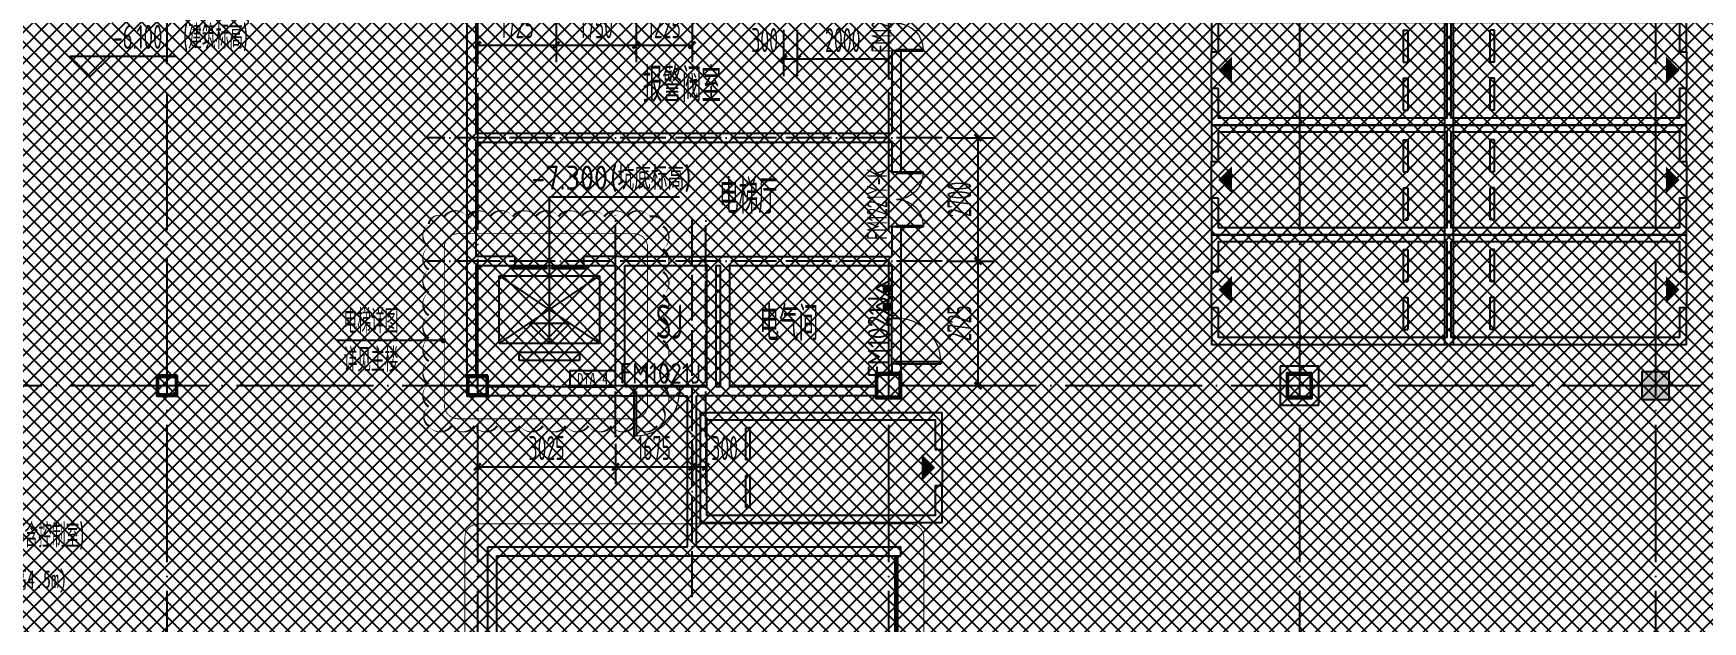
# Model space of a CAD drawing. Extents: x -473190 to 2138458, y -81875 to 2633646.
# Drawn here: x 503612 to 540167, y 84030 to 96898 of the extents above; entities that cross this region are included whole.
import ezdxf
from ezdxf.enums import TextEntityAlignment as Align

# ---------------------------------------------------------------- set-up
doc = ezdxf.new("R2010")
doc.units = 0
doc.header["$LTSCALE"] = 1000
doc.linetypes.add('DASH', pattern=[0.35, 0.25, -0.1])
doc.linetypes.add('DOTE', pattern=[2.42, 2, -0.2, 0.02, -0.2])
for name, color, linetype in [('00-停车位', 67, 'Continuous'), ('A-COLUMN', 2, 'Continuous'), ('A-DIM_ELEV', 3, 'Continuous'), ('A-EVTR', 3, 'Continuous'), ('A-ROOM_NAME', 23, 'Continuous'), ('A-WALL', 2, 'Continuous'), ('A-WINDOW', 4, 'Continuous'), ('DIM_ELEV', 3, 'Continuous'), ('DIM_LEAD', 3, 'Continuous'), ('DOOR_FIRE', 4, 'Continuous'), ('DOOR_FIRE_TEXT', 7, 'Continuous'), ('DOTE', 1, 'DOTE'), ('PUB_DIM', 3, 'Continuous'), ('PUB_HATCH', 8, 'Continuous'), ('PUB_TEXT', 7, 'Continuous'), ('RF-QT', 30, 'Continuous'), ('SPACE', 7, 'Continuous'), ('SRC-03F$0$A-SYMB-NUMB-T', 4, 'Continuous'), ('SRC-03F$0$A-WALL', 7, 'Continuous'), ('W-EQUIP_灭火器', 7, 'Continuous'), ('WINDOW', 4, 'Continuous'), ('WINDOW_TEXT', 7, 'Continuous'), ('索引线', 252, 'Continuous')]:
    doc.layers.add(name, color=color, linetype=linetype)
doc.layers.add('A-2F-WALL$0$A-PUB_TEXT', color=7, linetype='Continuous', lineweight=15)
doc.layers.add('钢柱', color=51, linetype='Continuous', lineweight=35)
doc.styles.add('8B2_01', font='simhei.ttf', dxfattribs={"width": 0.8})
doc.styles.add('8B2_02', font='tssdeng.shx', dxfattribs={"width": 0.6, "bigfont": 'TSSDCHN.shx'})
doc.styles.add('_TCH_DIM_T3', font='tssdeng.shx', dxfattribs={"width": 0.564706, "bigfont": '@@@tssdchn.shx'})
doc.styles.add('_TCH_WINDOW', font='tssdeng.shx', dxfattribs={"width": 0.8, "height": 3.5, "bigfont": 'tssdchn.shx'})
doc.styles.add('SRC-03F$0$ECADI-TXT', font='simplex.shx', dxfattribs={"bigfont": 'hztxt.shx'})
doc.styles.get("Standard").update_dxf_attribs({"font": 'gbenor.shx', "bigfont": 'gbcbig.shx'})
doc.styles.add('黑体', font='simhei.ttf', dxfattribs={"width": 0.65})
doc.dimstyles.new('_TCH_ARCH&&150', dxfattribs={"dimtxt": 525, "dimasz": 150, "dimexe": 375, "dimexo": 450, "dimgap": 150, "dimtad": 1, "dimdec": 0, "dimzin": 0, "dimdsep": 46, "dimtxsty": '_TCH_DIM_T3', "dimblk": 'ARCHTICK', "dimcen": 0.09, "dimclrt": 7, "dimazin": 2, "dimtfac": 1, "dimtdec": 0, "dimtix": 1, "dimtmove": 2, "dimatfit": 3, "dimfxl": 0, "dimtolj": 1, "dimtzin": 0, "dimarcsym": 0})

# ---------------------------------------------------------------- blocks, each defined once
blk = doc.blocks.new('车位2400x5300')
at = {"layer": '00-停车位', "color": 251}
for p, q in [((-875, -1000), (-175, -1000)), ((-875, -1100), (-875, -1000)), ((-175, -1100), (-175, -1000)), ((175, -1000), (875, -1000)), ((175, -1100), (175, -1000)), ((875, -1100), (875, -1000)), ((-875, -1100), (-175, -1100)), ((175, -1100), (875, -1100)), ((400, -5300), (-400, -5300))]:
    blk.add_line(p, q, dxfattribs=at)
blk.add_lwpolyline([(400, -5150), (400, -5300), (1200, -5300), (1200, 0), (-1200, 0), (-1200, -5300), (-400, -5300), (-400, -5150), (-1050, -5150), (-1050, -150), (1050, -150), (1050, -5150), (400, -5150)], dxfattribs=at)
blk.add_lwpolyline([(0, -5150, 0, 600, 0), (0, -4850, 600, 600, 0)], format="xyseb", dxfattribs=at)
blk = doc.blocks.new('_ArchTick')
at = {"color": 0, "linetype": 'ByBlock', "const_width": 0.4}
blk.add_lwpolyline([(-0.5, -0.5), (0.5, 0.5)], dxfattribs=at)
blk = doc.blocks.new('*D5300')
at = {"layer": 'Defpoints', "color": 0, "transparency": 16777216}
for p in [(82484, -87186), (82784, -87186), (82784, -88270)]:
    blk.add_point(p, dxfattribs=at)
at = {"layer": 'PUB_DIM', "color": 0, "lineweight": -2, "transparency": 16777216}
for p, q in [((82484, -87636), (82484, -88645)), ((82784, -87636), (82784, -88645)), ((82484, -88270), (82784, -88270))]:
    blk.add_line(p, q, dxfattribs=at)
at = {"layer": 'PUB_DIM', "color": 0, "lineweight": -2, "transparency": 16777216, "xscale": 150, "yscale": 150, "zscale": 150, "rotation": 180}
blk.add_blockref('_ArchTick', (82484, -88270), dxfattribs=at)
at = {"layer": 'PUB_DIM', "color": 0, "lineweight": -2, "transparency": 16777216, "xscale": 150, "yscale": 150, "zscale": 150}
blk.add_blockref('_ArchTick', (82784, -88270), dxfattribs=at)
at = {"layer": 'PUB_DIM', "color": 7, "transparency": 16777216, "insert": (82072, -87858), "char_height": 525, "attachment_point": 5, "style": '_TCH_DIM_T3'}
blk.add_mtext('\\A1;300', dxfattribs=at)
blk = doc.blocks.new('*D5301')
at = {"layer": 'Defpoints', "color": 0, "transparency": 16777216}
for p in [(82784, -87186), (84784, -87186), (84784, -88270)]:
    blk.add_point(p, dxfattribs=at)
at = {"layer": 'PUB_DIM', "color": 0, "lineweight": -2, "transparency": 16777216}
for p, q in [((82784, -87636), (82784, -88645)), ((84784, -87636), (84784, -88645)), ((82784, -88270), (84784, -88270))]:
    blk.add_line(p, q, dxfattribs=at)
at = {"layer": 'PUB_DIM', "color": 0, "lineweight": -2, "transparency": 16777216, "xscale": 150, "yscale": 150, "zscale": 150, "rotation": 180}
blk.add_blockref('_ArchTick', (82784, -88270), dxfattribs=at)
at = {"layer": 'PUB_DIM', "color": 0, "lineweight": -2, "transparency": 16777216, "xscale": 150, "yscale": 150, "zscale": 150}
blk.add_blockref('_ArchTick', (84784, -88270), dxfattribs=at)
at = {"layer": 'PUB_DIM', "color": 7, "transparency": 16777216, "insert": (83784, -87858), "char_height": 525, "attachment_point": 5, "style": '_TCH_DIM_T3'}
blk.add_mtext('\\A1;2000', dxfattribs=at)
blk = doc.blocks.new('A$C00330F2E')
at = {"layer": 'A-COLUMN'}
for p, q in [((58875, -62900), (58025, -62900)), ((58025, -62900), (58025, -63750)), ((58875, -63750), (58875, -62900)), ((58025, -63750), (58875, -63750))]:
    blk.add_line(p, q, dxfattribs=at)
at = {"layer": '钢柱', "color": 4, "lineweight": 35}
for points in [[(33875, -63100), (33425, -63100), (33425, -63550), (33875, -63550)], [(33845, -63520), (33455, -63520), (33455, -63130), (33845, -63130)], [(40675, -63100), (40225, -63100), (40225, -63550), (40675, -63550)], [(40645, -63520), (40255, -63520), (40255, -63130), (40645, -63130)], [(49725, -63050), (49175, -63050), (49175, -63600), (49725, -63600)], [(49695, -63570), (49205, -63570), (49205, -63080), (49695, -63080)], [(58725, -63050), (58175, -63050), (58175, -63600), (58725, -63600)], [(58695, -63570), (58205, -63570), (58205, -63080), (58695, -63080)]]:
    blk.add_lwpolyline(points, close=True, dxfattribs=at)
blk = doc.blocks.new('A$C4F5A101F')
at = {"layer": 'DOTE', "color": 16, "linetype": 'DOTE', "ltscale": 1.5}
for p, q in [((-223139.7, 16373.7), (-223139.7, -213765.2)), ((-216339.7, 16373.7), (-216339.7, -213765.2)), ((-207339.7, 16373.7), (-207339.7, -213765.2)), ((-198339.7, 16373.7), (-198339.7, -213765.2)), ((-297848.4, -66257.4), (-173939.7, -66257.4))]:
    blk.add_line(p, q, dxfattribs=at)
at = {"layer": 'DOTE', "color": 127, "linetype": 'DOTE', "ltscale": 1.5}
blk.add_line((-190539.7, 16373.7), (-190539.7, -213765.2), dxfattribs=at)
blk = doc.blocks.new('*D5507')
at = {"layer": 'Defpoints', "color": 0, "transparency": 16777216}
for p in [(41325, -40575), (43050, -40575), (43050, -41850)]:
    blk.add_point(p, dxfattribs=at)
at = {"layer": 'PUB_DIM', "color": 0, "lineweight": -2, "transparency": 16777216}
for p, q in [((41325, -41025), (41325, -42225)), ((43050, -41025), (43050, -42225)), ((41325, -41850), (43050, -41850))]:
    blk.add_line(p, q, dxfattribs=at)
at = {"layer": 'PUB_DIM', "color": 0, "lineweight": -2, "transparency": 16777216, "xscale": 150, "yscale": 150, "zscale": 150, "rotation": 180}
blk.add_blockref('_ArchTick', (41325, -41850), dxfattribs=at)
at = {"layer": 'PUB_DIM', "color": 0, "lineweight": -2, "transparency": 16777216, "xscale": 150, "yscale": 150, "zscale": 150}
blk.add_blockref('_ArchTick', (43050, -41850), dxfattribs=at)
at = {"layer": 'PUB_DIM', "color": 7, "transparency": 16777216, "insert": (42188, -41437), "char_height": 525, "attachment_point": 5, "style": '_TCH_DIM_T3'}
blk.add_mtext('\\A1;1725', dxfattribs=at)
blk = doc.blocks.new('*D5508')
at = {"layer": 'Defpoints', "color": 0, "transparency": 16777216}
for p in [(43050, -40575), (44800, -40575), (44800, -41850)]:
    blk.add_point(p, dxfattribs=at)
at = {"layer": 'PUB_DIM', "color": 0, "lineweight": -2, "transparency": 16777216}
for p, q in [((43050, -41025), (43050, -42225)), ((44800, -41025), (44800, -42225)), ((43050, -41850), (44800, -41850))]:
    blk.add_line(p, q, dxfattribs=at)
at = {"layer": 'PUB_DIM', "color": 0, "lineweight": -2, "transparency": 16777216, "xscale": 150, "yscale": 150, "zscale": 150, "rotation": 180}
blk.add_blockref('_ArchTick', (43050, -41850), dxfattribs=at)
at = {"layer": 'PUB_DIM', "color": 0, "lineweight": -2, "transparency": 16777216, "xscale": 150, "yscale": 150, "zscale": 150}
blk.add_blockref('_ArchTick', (44800, -41850), dxfattribs=at)
at = {"layer": 'PUB_DIM', "color": 7, "transparency": 16777216, "insert": (43925, -41437), "char_height": 525, "attachment_point": 5, "style": '_TCH_DIM_T3'}
blk.add_mtext('\\A1;1750', dxfattribs=at)
blk = doc.blocks.new('*D5509')
at = {"layer": 'Defpoints', "color": 0, "transparency": 16777216}
for p in [(44800, -40575), (46025, -40575), (46025, -41850)]:
    blk.add_point(p, dxfattribs=at)
at = {"layer": 'PUB_DIM', "color": 0, "lineweight": -2, "transparency": 16777216}
for p, q in [((44800, -41025), (44800, -42225)), ((46025, -41025), (46025, -42225)), ((44800, -41850), (46025, -41850))]:
    blk.add_line(p, q, dxfattribs=at)
at = {"layer": 'PUB_DIM', "color": 0, "lineweight": -2, "transparency": 16777216, "xscale": 150, "yscale": 150, "zscale": 150, "rotation": 180}
blk.add_blockref('_ArchTick', (44800, -41850), dxfattribs=at)
at = {"layer": 'PUB_DIM', "color": 0, "lineweight": -2, "transparency": 16777216, "xscale": 150, "yscale": 150, "zscale": 150}
blk.add_blockref('_ArchTick', (46025, -41850), dxfattribs=at)
at = {"layer": 'PUB_DIM', "color": 7, "transparency": 16777216, "insert": (45412, -41437), "char_height": 525, "attachment_point": 5, "style": '_TCH_DIM_T3'}
blk.add_mtext('\\A1;1225', dxfattribs=at)
blk = doc.blocks.new('*D5513')
at = {"layer": 'Defpoints', "color": 0, "transparency": 16777216}
for p in [(51149, -46575), (52288, -46575), (51149, -49300)]:
    blk.add_point(p, dxfattribs=at)
at = {"layer": 'PUB_DIM', "color": 0, "lineweight": -2, "transparency": 16777216}
for p, q in [((51599, -46575), (52663, -46575)), ((52288, -49300), (52288, -46575)), ((51599, -49300), (52663, -49300))]:
    blk.add_line(p, q, dxfattribs=at)
at = {"layer": 'PUB_DIM', "color": 0, "lineweight": -2, "transparency": 16777216, "xscale": 150, "yscale": 150, "zscale": 150}
for p, rotation in [((52288, -46575), 90), ((52288, -49300), 270)]:
    blk.add_blockref('_ArchTick', p, dxfattribs=dict(at, rotation=rotation))
at = {"layer": 'PUB_DIM', "color": 7, "transparency": 16777216, "insert": (51875, -47937), "char_height": 525, "attachment_point": 5, "rotation": 90, "style": '_TCH_DIM_T3'}
blk.add_mtext('\\A1;2725', dxfattribs=at)
blk = doc.blocks.new('*D5514')
at = {"layer": 'Defpoints', "color": 0, "transparency": 16777216}
for p in [(51149, -43875), (52288, -43875), (51149, -46575)]:
    blk.add_point(p, dxfattribs=at)
at = {"layer": 'PUB_DIM', "color": 0, "lineweight": -2, "transparency": 16777216}
for p, q in [((51599, -43875), (52663, -43875)), ((52288, -46575), (52288, -43875)), ((51599, -46575), (52663, -46575))]:
    blk.add_line(p, q, dxfattribs=at)
at = {"layer": 'PUB_DIM', "color": 0, "lineweight": -2, "transparency": 16777216, "xscale": 150, "yscale": 150, "zscale": 150}
for p, rotation in [((52288, -43875), 90), ((52288, -46575), 270)]:
    blk.add_blockref('_ArchTick', p, dxfattribs=dict(at, rotation=rotation))
at = {"layer": 'PUB_DIM', "color": 7, "transparency": 16777216, "insert": (51875, -45225), "char_height": 525, "attachment_point": 5, "rotation": 90, "style": '_TCH_DIM_T3'}
blk.add_mtext('\\A1;2700', dxfattribs=at)
blk = doc.blocks.new('*D5515')
at = {"layer": 'Defpoints', "color": 0, "transparency": 16777216}
for p in [(41325, -50123), (44350, -50123), (44350, -51078)]:
    blk.add_point(p, dxfattribs=at)
at = {"layer": 'PUB_DIM', "color": 0, "lineweight": -2, "transparency": 16777216}
for p, q in [((41325, -50573), (41325, -51453)), ((44350, -50573), (44350, -51453)), ((41325, -51078), (44350, -51078))]:
    blk.add_line(p, q, dxfattribs=at)
at = {"layer": 'PUB_DIM', "color": 0, "lineweight": -2, "transparency": 16777216, "xscale": 150, "yscale": 150, "zscale": 150, "rotation": 180}
blk.add_blockref('_ArchTick', (41325, -51078), dxfattribs=at)
at = {"layer": 'PUB_DIM', "color": 0, "lineweight": -2, "transparency": 16777216, "xscale": 150, "yscale": 150, "zscale": 150}
blk.add_blockref('_ArchTick', (44350, -51078), dxfattribs=at)
at = {"layer": 'PUB_DIM', "color": 7, "transparency": 16777216, "insert": (42838, -50665), "char_height": 525, "attachment_point": 5, "style": '_TCH_DIM_T3'}
blk.add_mtext('\\A1;3025', dxfattribs=at)
blk = doc.blocks.new('*D5516')
at = {"layer": 'Defpoints', "color": 0, "transparency": 16777216}
for p in [(44350, -50123), (46025, -50123), (46025, -51078)]:
    blk.add_point(p, dxfattribs=at)
at = {"layer": 'PUB_DIM', "color": 0, "lineweight": -2, "transparency": 16777216}
for p, q in [((44350, -50573), (44350, -51453)), ((46025, -50573), (46025, -51453)), ((44350, -51078), (46025, -51078))]:
    blk.add_line(p, q, dxfattribs=at)
at = {"layer": 'PUB_DIM', "color": 0, "lineweight": -2, "transparency": 16777216, "xscale": 150, "yscale": 150, "zscale": 150, "rotation": 180}
blk.add_blockref('_ArchTick', (44350, -51078), dxfattribs=at)
at = {"layer": 'PUB_DIM', "color": 0, "lineweight": -2, "transparency": 16777216, "xscale": 150, "yscale": 150, "zscale": 150}
blk.add_blockref('_ArchTick', (46025, -51078), dxfattribs=at)
at = {"layer": 'PUB_DIM', "color": 7, "transparency": 16777216, "insert": (45188, -50665), "char_height": 525, "attachment_point": 5, "style": '_TCH_DIM_T3'}
blk.add_mtext('\\A1;1675', dxfattribs=at)
blk = doc.blocks.new('*D5517')
at = {"layer": 'Defpoints', "color": 0, "transparency": 16777216}
for p in [(46025, -50123), (46325, -50123), (46325, -51078)]:
    blk.add_point(p, dxfattribs=at)
at = {"layer": 'PUB_DIM', "color": 0, "lineweight": -2, "transparency": 16777216}
for p, q in [((46025, -50573), (46025, -51453)), ((46325, -50573), (46325, -51453)), ((46025, -51078), (46325, -51078))]:
    blk.add_line(p, q, dxfattribs=at)
at = {"layer": 'PUB_DIM', "color": 0, "lineweight": -2, "transparency": 16777216, "xscale": 150, "yscale": 150, "zscale": 150, "rotation": 180}
blk.add_blockref('_ArchTick', (46025, -51078), dxfattribs=at)
at = {"layer": 'PUB_DIM', "color": 0, "lineweight": -2, "transparency": 16777216, "xscale": 150, "yscale": 150, "zscale": 150}
blk.add_blockref('_ArchTick', (46325, -51078), dxfattribs=at)
at = {"layer": 'PUB_DIM', "color": 7, "transparency": 16777216, "insert": (46737, -50665), "char_height": 525, "attachment_point": 5, "style": '_TCH_DIM_T3'}
blk.add_mtext('\\A1;300', dxfattribs=at)
blk = doc.blocks.new('SRC-03F$0$ECADI-TAG-CODE')
at = {"layer": 'SRC-03F$0$A-SYMB-NUMB-T', "color": 1}
blk.add_lwpolyline([(3.41, 8.1), (13.41, 8.1), (13.41, 4.6), (3.41, 4.6)], close=True, dxfattribs=at)
at = {"layer": 'SRC-03F$0$A-SYMB-NUMB-T', "style": 'SRC-03F$0$ECADI-TXT', "width": 0.7}
blk.add_attdef('CODE', text='', height=2.5, dxfattribs=at).set_placement((8.41, 6.35), align=Align.MIDDLE_CENTER)
blk = doc.blocks.new('A$C031B73C8')
blk.add_lwpolyline([(57232.8, -71332.6, 0, 50, 0.5205671), (57732.8, -71332.6, 0, 50, 0.5205671), (58232.8, -71332.6, 0, 50, 0.5205671), (58732.8, -71332.6, 0, 50, 0.5205671), (59232.8, -71332.6, 0, 50, 0.5205671), (59732.8, -71332.6, 0, 50, 0.5205671), (60232.8, -71332.6, 0, 50, 0.5205671), (60732.8, -71332.6, 0, 50, 0.5205671), (61232.8, -71332.6, 0, 50, 0.5205671), (61732.8, -71332.6, 0, 50, 0.5205671), (62232.8, -71332.6, 0, 50, 0.5205671), (62363.8, -70963.5, 0, 50, 0.5205671), (62363.8, -70463.5, 0, 50, 0.5205671), (62363.8, -69963.5, 0, 50, 0.5205671), (62363.8, -69463.5, 0, 50, 0.5205671), (62363.8, -68963.5, 0, 50, 0.5205671), (62363.8, -68463.5, 0, 50, 0.5205671), (62363.8, -67963.5, 0, 50, 0.5205671), (62363.8, -67463.5, 0, 50, 0.5205671), (62363.8, -66963.5, 0, 50, 0.5205671), (62073.7, -66753.6, 0, 50, 0.5205671), (61573.7, -66753.6, 0, 50, 0.5205671), (61073.7, -66753.6, 0, 50, 0.5205671), (60573.7, -66753.6, 0, 50, 0.5205671), (60073.7, -66753.6, 0, 50, 0.5205671), (59573.7, -66753.6, 0, 50, 0.5205671), (59073.7, -66753.6, 0, 50, 0.5205671), (58573.7, -66753.6, 0, 50, 0.5205671), (58073.7, -66753.6, 0, 50, 0.5205671), (57573.7, -66753.6, 0, 50, 0.5205671), (57232.8, -66912.7, 0, 50, 0.5205671), (57232.8, -67412.7, 0, 50, 0.5205671), (57232.8, -67912.7, 0, 50, 0.5205671), (57232.8, -68412.7, 0, 50, 0.5205671), (57232.8, -68912.7, 0, 50, 0.5205671), (57232.8, -69412.7, 0, 50, 0.5205671), (57232.8, -69912.7, 0, 50, 0.5205671), (57232.8, -70412.7, 0, 50, 0.5205671), (57232.8, -70912.7, 0, 50, 0.5205671)], format="xyseb", close=True)
blk = doc.blocks.new('$TwtSys$00000546')
h = blk.add_hatch()
h.set_pattern_fill('ANSI31', color=256, scale=200, style=0)
h.set_pattern_definition([(45, (-38543.802, -6670.83), (-17.67767, 17.67767), [])])
h.paths.add_polyline_path([(-65, 174), (65, 174), (65, 44), (-65, 44)])
for points in [[(0, 344), (-198, 0), (198, 0)], [(-65, 174), (65, 174), (65, 44), (-65, 44)]]:
    blk.add_lwpolyline(points, close=True)
blk = doc.blocks.new('ADFASDF')
h = blk.add_hatch()
h.set_pattern_fill('ANSI37', color=8, scale=150)
h.set_pattern_definition([(45, (0, 0), (-168.3798, 168.3798), []), (135, (0, 0), (-168.3798, -168.3798), [])])
h.paths.add_polyline_path([(521397, 239186), (521397, 224886), (539697, 224886), (539697, 169261), (524947, 169261), (524947, 171211), (527822, 171211), (527922, 176611), (501318, 176611), (501125, 109884), (530547, 109887), (530547, 107449), (538188, 100503), (536147, 98236), (540086, 94690), (517812, 69953), (517812, 59790), (482108, 20136), (405247, 20136), (405247, 26086), (391997, 40436), (391997, 64736), (399997, 64738), (399997, 239186), (409022, 239186)])
blk = doc.blocks.new('$DorLib2D$00000002')
for p, q in [((-0.5, 0), (-0.5, 0.4875)), ((-0.475, 0.4875), (-0.5, 0.4875)), ((-0.475, 0), (-0.475, 0.4875)), ((0.475, 0), (0.475, 0.4875)), ((0.475, 0.4875), (0.5, 0.4875)), ((0.5, 0), (0.5, 0.4875)), ((-0.5, 0), (-0.475, 0)), ((0.5, 0), (0.475, 0))]:
    blk.add_line(p, q)
at = {"lineweight": 13}
for centre, start, end in [((-0.4875, 0), 0, 88.53072), ((0.4875, 0), 91.46928, 180)]:
    blk.add_arc(centre, 0.4875, start, end, dxfattribs=at)
blk = doc.blocks.new('$DORLIB2D$00000127')
at = {"color": 0}
for points in [[(-0.533, 0.795), (-0.533, 0.69)], [(-0.033, 0.795), (-0.533, 0.795)], [(-0.033, 0.795), (-0.033, 0.69)], [(0.533, 0.795), (0.033, 0.795)], [(0.033, 0.795), (0.033, 0.69)], [(0.533, 0.795), (0.533, 0.69)], [(-0.033, 0.69), (-0.533, 0.69)], [(0.5, 0.5), (-0.5, 0.5)], [(0.533, 0.69), (0.033, 0.69)]]:
    blk.add_lwpolyline(points, dxfattribs=at)
blk = doc.blocks.new('$DorLib2D$00000213')
at = {"color": 0, "linetype": 'DASH', "const_width": 0.02}
blk.add_lwpolyline([(0.5, 0), (-0.5, 0)], dxfattribs=at)
blk = doc.blocks.new('$DorLib2D$00000001')
for p, q in [((0.45, 0.975), (0.5, 0.975)), ((0.45, 0), (0.45, 0.975)), ((0.5, 0), (0.5, 0.975)), ((0.5, 0), (0.45, 0))]:
    blk.add_line(p, q)
at = {"lineweight": 13}
blk.add_arc((0.475, 0), 0.975, 91.4693, 180, dxfattribs=at)
blk = doc.blocks.new('_FZH')
blk.add_lwpolyline([(-0.5, -0.5), (0.5, -0.5), (0.5, 0.5), (-0.5, 0.5)], close=True)
at = {"layer": 'PUB_HATCH'}
blk.add_solid([(-0.5, -0.5), (0.5, -0.5), (-0.5, 0.5), (0.5, 0.5)], dxfattribs=at)
blk = doc.blocks.new('A$C3672542B')
at = {"layer": 'PUB_DIM'}
dim = blk.add_linear_dim(base=(82783.7, -88270.3), p1=(82483.7, -87186.5), p2=(82783.7, -87186.5), angle=0, dimstyle='_TCH_ARCH&&150', dxfattribs=at)
dim.commit()
dim.dimension.update_dxf_attribs({"geometry": '*D5300', "text_midpoint": (82072, -87857.8), "dimtype": 161})
dim = blk.add_aligned_dim(p1=(82783.7, -87186.5), p2=(84783.7, -87186.5), distance=-1083.9, dimstyle='_TCH_ARCH&&150', dxfattribs=at)
dim.commit()
dim.dimension.update_dxf_attribs({"geometry": '*D5301', "text_midpoint": (83783.7, -87857.8)})
blk = doc.blocks.new('A$C2B5B1B2C')
at = {"layer": 'DOTE', "linetype": 'DOTE', "ltscale": 0.5}
for p, q in [((51500, -43875), (40200, -43875)), ((44350, -50425), (44350, -45575)), ((46025, -53925), (46025, -45575)), ((46325, -50425), (46325, -45575)), ((51500, -46575), (40200, -46575))]:
    blk.add_line(p, q, dxfattribs=at)
at = {"layer": 'PUB_DIM'}
for p1, p2, distance, picture, middle in [((41325, -40574.7), (43050, -40574.7), -1275, '*D5507', (42187.5, -41437.2)), ((43050, -40574.7), (44800, -40574.7), -1275, '*D5508', (43925, -41437.2)), ((44800, -40574.7), (46025, -40574.7), -1275, '*D5509', (45412.5, -41437.2)), ((51149.1, -46575), (51149.1, -43875), -1138.9, '*D5514', (51875.5, -45225)), ((51149.1, -49300), (51149.1, -46575), -1138.9, '*D5513', (51875.5, -47937.5)), ((41325, -50122.5), (44350, -50122.5), -955.1, '*D5515', (42837.5, -50665.1)), ((44350, -50122.5), (46025, -50122.5), -955.1, '*D5516', (45187.5, -50665.1))]:
    dim = blk.add_aligned_dim(p1=p1, p2=p2, distance=distance, dimstyle='_TCH_ARCH&&150', dxfattribs=at)
    dim.commit()
    dim.dimension.update_dxf_attribs({"geometry": picture, "text_midpoint": middle})
dim = blk.add_linear_dim(base=(46325, -51077.6), p1=(46025, -50122.5), p2=(46325, -50122.5), angle=0, dimstyle='_TCH_ARCH&&150', dxfattribs=at)
dim.commit()
dim.dimension.update_dxf_attribs({"geometry": '*D5517', "text_midpoint": (46736.7, -50665.1), "dimtype": 161})

msp = doc.modelspace()

# ---------------------------------------------------------------- linework, layer by layer
at = {"layer": 'A-COLUMN'}
for p, q in [((513562.6, 89417.4), (513112.2, 89417.4)), ((513112.2, 89417.4), (513112.2, 88967.4)), ((513562.6, 88967.4), (513562.6, 89417.4)), ((522612.2, 89467.4), (522062.2, 89467.4)), ((522062.2, 89467.4), (522062.2, 88917.4)), ((522612.2, 88917.4), (522612.2, 89467.4)), ((513112.2, 88967.4), (513562.6, 88967.4)), ((522062.2, 88917.4), (522612.2, 88917.4))]:
    msp.add_line(p, q, dxfattribs=at)
at = {"layer": 'A-DIM_ELEV'}
for p, q in [((504856.9, 95952.4), (504406.9, 96402.4)), ((504406.9, 96402.4), (506740.7, 96402.4)), ((504856.9, 95952.4), (505306.9, 96402.4))]:
    msp.add_line(p, q, dxfattribs=at)
at = {"layer": 'A-EVTR'}
for p, q in [((513812.2, 90112.4), (513812.2, 91592.4)), ((513812.2, 91592.4), (516012.2, 91592.4)), ((513812.2, 90112.4), (516012.2, 91592.4)), ((513812.2, 91592.4), (516012.2, 90112.4)), ((516012.2, 91592.4), (516012.2, 90112.4)), ((516012.2, 90112.4), (513812.2, 90112.4)), ((514252.2, 89742.4), (514252.2, 89927.4)), ((514252.2, 89927.4), (515572.2, 89927.4)), ((515572.2, 89927.4), (515572.2, 89742.4)), ((515572.2, 89742.4), (514252.2, 89742.4))]:
    msp.add_line(p, q, dxfattribs=at)
at = {"layer": 'A-WALL'}
for p, q in [((513112.2, 94617.4), (513112.2, 97967.4)), ((513312.2, 94717.4), (513312.2, 97917.4)), ((522612.2, 96517.4), (522412.2, 96517.4)), ((522412.2, 96517.4), (522412.2, 94717.4)), ((522612.2, 94617.4), (522612.2, 96517.4)), ((513312.2, 94717.4), (522412.2, 94717.4)), ((513112.2, 91917.4), (513112.2, 94617.4)), ((513312.2, 94517.4), (522412.2, 94517.4)), ((513312.2, 92017.4), (513312.2, 94517.4)), ((522412.2, 94517.4), (522412.2, 93867.4)), ((522612.2, 93867.4), (522612.2, 94617.4)), ((522412.2, 93867.4), (522612.2, 93867.4)), ((522612.2, 92667.4), (522412.2, 92667.4)), ((522412.2, 92667.4), (522412.2, 92017.4)), ((522612.2, 91917.4), (522612.2, 92667.4)), ((513112.2, 89417.4), (513112.2, 91917.4)), ((514162.2, 92017.4), (513312.2, 92017.4)), ((513312.2, 89417.4), (513312.2, 91817.4)), ((513312.2, 91817.4), (514162.2, 91817.4)), ((514162.2, 91817.4), (514162.2, 92017.4)), ((516462.2, 92017.4), (515662.2, 92017.4)), ((515662.2, 92017.4), (515662.2, 91817.4)), ((515662.2, 91817.4), (516362.2, 91817.4)), ((516362.2, 89167.4), (516362.2, 91817.4)), ((516462.2, 92017.4), (518462.2, 92017.4)), ((516562.2, 89167.4), (516562.2, 91817.4)), ((516562.2, 91817.4), (518362.2, 91817.4)), ((518362.2, 89167.4), (518362.2, 91817.4)), ((518462.2, 92017.4), (518762.2, 92017.4)), ((518562.2, 89167.4), (518562.2, 91817.4)), ((518562.2, 91817.4), (518662.2, 91817.4)), ((518662.2, 89167.4), (518662.2, 91817.4)), ((518762.2, 92017.4), (522412.2, 92017.4)), ((518862.2, 89167.4), (518862.2, 91817.4)), ((518862.2, 91817.4), (522412.2, 91817.4)), ((522412.2, 91817.4), (522412.2, 90667.4)), ((522612.2, 90667.4), (522612.2, 91917.4)), ((522412.2, 90667.4), (522612.2, 90667.4)), ((522612.2, 89667.4), (522412.2, 89667.4)), ((522412.2, 89667.4), (522412.2, 89467.4)), ((522612.2, 89467.4), (522612.2, 89667.4)), ((516362.2, 89167.4), (513562.6, 89167.4)), ((516462.2, 88967.4), (513562.6, 88967.4)), ((516462.2, 88967.4), (516762.2, 88967.4)), ((516762.2, 89167.4), (516562.2, 89167.4)), ((516762.2, 88967.4), (516762.2, 89167.4)), ((518037.2, 89167.4), (517762.2, 89167.4)), ((517762.2, 89167.4), (517762.2, 88967.4)), ((517762.2, 88967.4), (517937.2, 88967.4)), ((517937.2, 85667.4), (517937.2, 88967.4)), ((518362.2, 89167.4), (518037.2, 89167.4)), ((518137.2, 85667.4), (518137.2, 88967.4)), ((518462.2, 88967.4), (518137.2, 88967.4)), ((518762.2, 88967.4), (518462.2, 88967.4)), ((518662.2, 89167.4), (518562.2, 89167.4)), ((522062.2, 88967.4), (518762.2, 88967.4)), ((522062.2, 89167.4), (518862.2, 89167.4)), ((513562.2, 80617.4), (513562.2, 85667.4)), ((513562.2, 85667.4), (517937.2, 85667.4)), ((518137.2, 85667.4), (522611.8, 85667.4)), ((522611.8, 85467.4), (522611.8, 85667.4)), ((513762.2, 80617.4), (513762.2, 85467.4)), ((513762.2, 85467.4), (518037.2, 85467.4)), ((518037.2, 85467.4), (522411.8, 85467.4)), ((522411.8, 85467.4), (522611.8, 85467.4))]:
    msp.add_line(p, q, dxfattribs=at)
at = {"layer": 'DIM_ELEV'}
for p, q in [((514912.2, 90112.4), (514912.2, 93322.6)), ((514912.2, 93322.6), (517762.6, 93322.6)), ((514912.2, 90112.4), (514462.2, 90562.4)), ((514462.2, 90562.4), (515362.2, 90562.4)), ((514912.2, 90112.4), (515362.2, 90562.4))]:
    msp.add_line(p, q, dxfattribs=at)
at = {"layer": 'DIM_LEAD'}
for p, q in [((511634.5, 90177.7), (510249.6, 90177.7)), ((512589.3, 90177.7), (511634.5, 90177.7)), ((512589.3, 90177.7), (511634.5, 90177.7)), ((512589.3, 90177.7), (511634.5, 90177.7)), ((512589.3, 90177.7), (511634.5, 90177.7))]:
    msp.add_line(p, q, dxfattribs=at)
at = {"layer": 'DIM_LEAD', "const_width": 60}
msp.add_lwpolyline([(512619.3, 90177.7, 1), (512559.3, 90177.7, 1)], format="xyb", close=True, dxfattribs=at)
msp.add_lwpolyline([(512619.3, 90177.7, 1), (512559.3, 90177.7, 1)], format="xyb", close=True, dxfattribs=at)
msp.add_lwpolyline([(512619.3, 90177.7, 1), (512559.3, 90177.7, 1)], format="xyb", close=True, dxfattribs=at)
msp.add_lwpolyline([(512619.3, 90177.7, 1), (512559.3, 90177.7, 1)], format="xyb", close=True, dxfattribs=at)
at = {"layer": 'WINDOW'}
for p, q in [((522412.2, 89667.4), (522412.2, 90667.4)), ((522612.2, 89667.4), (522612.2, 90667.4)), ((517762.2, 89167.4), (516762.2, 89167.4)), ((517762.2, 88967.4), (516762.2, 88967.4))]:
    msp.add_line(p, q, dxfattribs=at)
at = {"layer": '索引线', "linetype": 'DASH', "const_width": 20}
for points in [[(512912.2, 88467.4), (516762.2, 88467.4, 0.4142136), (517062.2, 88767.4), (517062.2, 92217.4, 0.4142136), (516762.2, 92517.4), (512912.2, 92517.4, 0.4142136), (512612.2, 92217.4), (512612.2, 88767.4, 0.4142136)], [(513062.2, 85867.4), (513062.2, 61567.4, 0.4142136), (513362.2, 61267.4), (518812.2, 61267.4, 0.4142136), (519112.2, 61567.4), (519112.2, 79117.4, -0.4142136), (519412.2, 79417.4), (522812.2, 79417.4, 0.4142348), (523112.2, 79717.4), (523111.8, 85867.4, 0.4141923), (522811.8, 86167.4), (513362.2, 86167.4, 0.4142136)]]:
    msp.add_lwpolyline(points, format="xyb", close=True, dxfattribs=at)

# ---------------------------------------------------------------- block references
for name, p in [('A$C3672542B', (437553.5, 184610.6)), ('ADFASDF', (49490, -74243.9)), ('A$C2B5B1B2C', (472012.2, 138492.4)), ('A$C031B73C8', (455037.2, 159642.4)), ('A$C00330F2E', (472887.2, 152517.4)), ('A$C00330F2E', (472887.2, 152517.4))]:
    msp.add_blockref(name, p)
at = {"layer": '00-停车位'}
for p, rotation in [((534712.2, 96092.4), 270), ((534512.2, 96092.4), 90), ((534712.2, 93692.4), 270), ((534512.2, 93692.4), 90), ((534712.2, 91292.4), 270), ((534512.2, 91292.4), 90), ((518212.2, 87397.4), 90)]:
    msp.add_blockref('车位2400x5300', p, dxfattribs=dict(at, rotation=rotation))
at = {"layer": 'A-COLUMN', "xscale": 600, "yscale": 600, "zscale": 600, "rotation": 90}
msp.add_blockref('_FZH', (539137.2, 89192.4), dxfattribs=at)
at = {"layer": 'A-WINDOW', "xscale": -1500, "yscale": -200, "zscale": 200, "rotation": 359.9999999999918}
msp.add_blockref('$DORLIB2D$00000127', (514912.2, 91917.4), dxfattribs=at)
at = {"layer": 'DOOR_FIRE'}
ref = msp.add_blockref('$DorLib2D$00000002', (522512.2, 97117.4), dxfattribs=dict(at, xscale=1200, yscale=-1200, zscale=200, rotation=89.9999999999902))
ref.add_attrib('A', 'FM1221J', (522410.4, 96477.7), dxfattribs={"layer": 'DOOR_FIRE_TEXT', "height": 446.25, "rotation": 90, "style": '_TCH_WINDOW', "width": 0.564706})
ref = msp.add_blockref('$DorLib2D$00000002', (522512.2, 93267.4), dxfattribs=dict(at, xscale=1200, yscale=-1200, zscale=200, rotation=90))
ref.add_attrib('A', 'FM1221Y-K', (522310.4, 92385.4), dxfattribs={"layer": 'DOOR_FIRE_TEXT', "height": 446.25, "rotation": 90, "style": '_TCH_WINDOW', "width": 0.564706})
ref = msp.add_blockref('$DorLib2D$00000213', (522511.8, 82967.4), dxfattribs=dict(at, xscale=-5000, yscale=-5000, zscale=200, rotation=90))
ref.add_attrib('A', 'FJL5024-3H', (522296, 82039.5), dxfattribs={"layer": 'DOOR_FIRE_TEXT', "height": 446.25, "rotation": 90, "style": '_TCH_WINDOW', "width": 0.564706})
at = {"layer": 'RF-QT'}
msp.add_blockref('A$C4F5A101F', (729676.9, 155449.8), dxfattribs=at)
at = {"layer": 'SRC-03F$0$A-WALL'}
ref = msp.add_blockref('SRC-03F$0$ECADI-TAG-CODE', (516703.1, 88707.4), dxfattribs=dict(at, xscale=-100, yscale=100, zscale=100))
ref.add_attrib('CODE', 'DTA-4', dxfattribs={"layer": 'SRC-03F$0$A-SYMB-NUMB-T', "height": 250, "style": '8B2_01', "width": 0.8}).set_placement((515862.2, 89342.4), align=Align.MIDDLE_CENTER)
at = {"layer": 'W-EQUIP_灭火器', "rotation": 90}
for p in [(522412.2, 91316.8), (522412.2, 90920)]:
    msp.add_blockref('$TwtSys$00000546', p, dxfattribs=at)
at = {"layer": 'WINDOW'}
ref = msp.add_blockref('$DorLib2D$00000001', (522512.2, 90167.4), dxfattribs=dict(at, xscale=-1000, yscale=-1000, zscale=-1000, rotation=90))
ref.add_attrib('A', 'FM1021J', (522335, 89365.2), dxfattribs={"layer": 'WINDOW_TEXT', "height": 450, "rotation": 90})
ref = msp.add_blockref('$DorLib2D$00000001', (517262.2, 89067.4), dxfattribs=dict(at, xscale=1000, yscale=1000, zscale=1000, rotation=180))
ref.add_attrib('A', 'FM1021J', (516447.1, 89236.6), dxfattribs={"layer": 'WINDOW_TEXT', "height": 450})

# ---------------------------------------------------------------- texts
at = {"layer": 'A-2F-WALL$0$A-PUB_TEXT', "style": '8B2_02', "width": 0.6}
for s, p in [('-6.100', (505363, 96559.9)), ('(建筑标高)', (506890.7, 96559.9))]:
    msp.add_text(s, height=525, dxfattribs=at).set_placement(p)
at = {"layer": 'A-ROOM_NAME', "style": '8B2_02', "width": 0.6}
for s, height, p in [('报警阀室', 750, (516959, 95396.1)), ('电梯厅', 750, (518629.9, 92952.6)), ('SJ', 750, (517243.6, 90218.3)), ('电气间', 750, (519514.1, 90176.2)), ('展览中心机房(不含控制室)', 525, (501213.1, 85650.6))]:
    msp.add_text(s, height=height, dxfattribs=at).set_placement(p)
at = {"layer": 'PUB_TEXT'}
for s, height, p in [('-7.300', 525, (514518.3, 93480.1)), ('(坑底标高)', 506.38, (516244.9, 93480.1))]:
    msp.add_text(s, height=height, dxfattribs=at).set_placement(p)
at = {"layer": 'PUB_TEXT', "style": '8B2_02', "width": 0.6}
for s, p in [('电梯详图', (510407.1, 90335.2)), ('详见主楼', (510407.1, 89495.2))]:
    msp.add_text(s, height=525, dxfattribs=at).set_placement(p)
at = {"layer": 'SPACE', "color": 1, "style": '黑体', "width": 0.65}
msp.add_text('(梁下净高4.5m)', height=394.3, dxfattribs=at).set_placement((501900.7, 84761.2))

doc.saveas('drawing.dxf')
